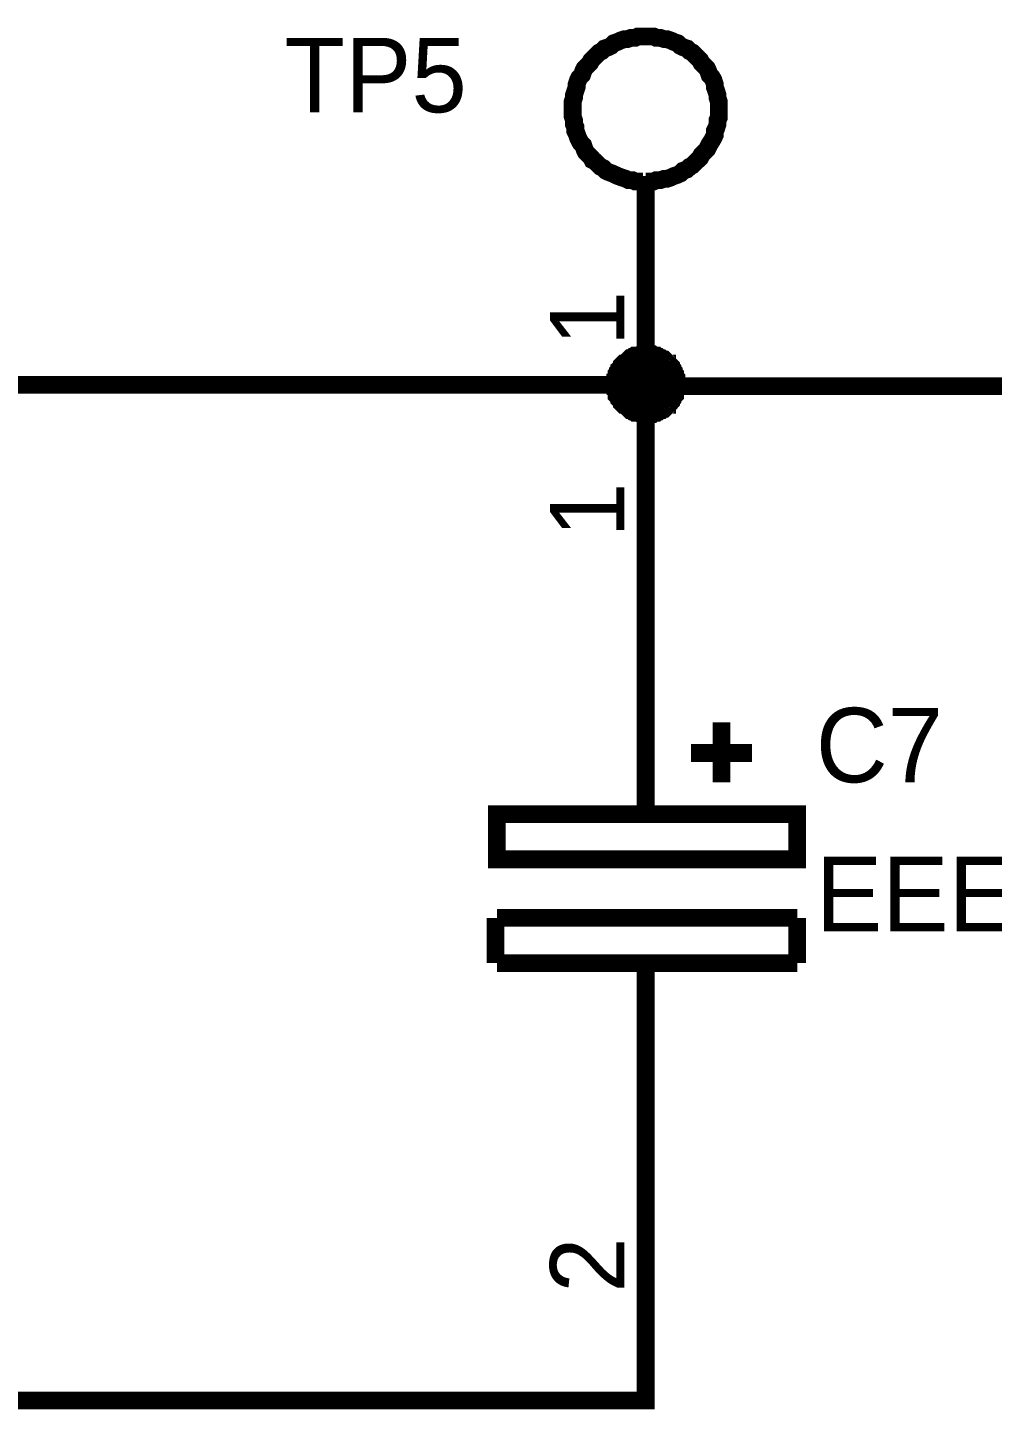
# Model space of a CAD drawing. Header units: millimetres. Extents: x 0 to 800, y 0 to 567.
# Drawn here: x 721.59 to 737.85, y 429.35 to 452.63 of the extents above; entities that cross this region are included whole.
import ezdxf

# ---------------------------------------------------------------- set-up
doc = ezdxf.new("R2010")
doc.units = ezdxf.units.MM
doc.layers.add('Sheet', color=255, linetype='Continuous')

msp = doc.modelspace()

# ---------------------------------------------------------------- linework, layer by layer
at = {"layer": 'Sheet'}
for points, const_width in [([(732.006, 452.477), (731.939, 452.477), (731.872, 452.477), (731.827, 452.455), (731.76, 452.455), (731.693, 452.433), (731.648, 452.433), (731.581, 452.41), (731.536, 452.388), (731.469, 452.365), (731.424, 452.321), (731.379, 452.298), (731.312, 452.276), (731.267, 452.231), (731.222, 452.209), (731.178, 452.164), (731.133, 452.119), (731.088, 452.074), (731.066, 452.03), (731.021, 451.985), (730.976, 451.94), (730.954, 451.895), (730.931, 451.828), (730.886, 451.783), (730.864, 451.738), (730.842, 451.671), (730.842, 451.626), (730.819, 451.559), (730.797, 451.492), (730.797, 451.447), (730.774, 451.38), (730.774, 451.313), (730.774, 451.246)], 0.3), ([(733.238, 451.246), (733.238, 451.313), (733.238, 451.38), (733.216, 451.447), (733.216, 451.492), (733.194, 451.559), (733.171, 451.626), (733.171, 451.671), (733.149, 451.738), (733.126, 451.783), (733.082, 451.828), (733.059, 451.895), (733.037, 451.94), (732.992, 451.985), (732.947, 452.03), (732.925, 452.074), (732.88, 452.119), (732.835, 452.164), (732.79, 452.209), (732.746, 452.231), (732.701, 452.276), (732.634, 452.298), (732.589, 452.321), (732.544, 452.365), (732.477, 452.388), (732.432, 452.41), (732.365, 452.433), (732.32, 452.433), (732.253, 452.455), (732.186, 452.455), (732.141, 452.477), (732.074, 452.477), (732.006, 452.477)], 0.3), ([(730.774, 451.246), (730.774, 451.178), (730.774, 451.134), (730.797, 451.066), (730.797, 450.999), (730.819, 450.954), (730.819, 450.887), (730.842, 450.842), (730.864, 450.775), (730.886, 450.73), (730.909, 450.686), (730.954, 450.641), (730.976, 450.574), (730.998, 450.529), (731.043, 450.484), (731.088, 450.439), (731.11, 450.394), (731.155, 450.372), (731.2, 450.327), (731.245, 450.282), (731.29, 450.26), (731.334, 450.215), (731.379, 450.193), (731.446, 450.17), (731.491, 450.148), (731.536, 450.126), (731.603, 450.103), (731.67, 450.081), (731.715, 450.058), (731.782, 450.058), (731.827, 450.036), (731.894, 450.036), (731.962, 450.036)], 0.3), ([(732.006, 450.036), (732.074, 450.036), (732.141, 450.036), (732.186, 450.058), (732.253, 450.058), (732.32, 450.081), (732.365, 450.081), (732.432, 450.103), (732.477, 450.126), (732.544, 450.148), (732.589, 450.17), (732.634, 450.215), (732.701, 450.238), (732.746, 450.282), (732.79, 450.305), (732.835, 450.35), (732.88, 450.394), (732.925, 450.439), (732.947, 450.484), (732.992, 450.529), (733.037, 450.574), (733.059, 450.618), (733.082, 450.663), (733.126, 450.73), (733.149, 450.775), (733.171, 450.82), (733.171, 450.887), (733.194, 450.932), (733.216, 450.999), (733.216, 451.066), (733.238, 451.111), (733.238, 451.178), (733.238, 451.246)], 0.3), ([(732.006, 450.126), (732.006, 446.609)], 0.3), ([(731.491, 446.609), (731.491, 446.631), (731.491, 446.654), (731.491, 446.699), (731.491, 446.721), (731.514, 446.743), (731.514, 446.766), (731.514, 446.788), (731.536, 446.811), (731.536, 446.833), (731.558, 446.855), (731.558, 446.878), (731.581, 446.9), (731.603, 446.923), (731.603, 446.945), (731.626, 446.967), (731.648, 446.967), (731.67, 446.99), (731.693, 447.012), (731.715, 447.035), (731.715, 447.035), (731.738, 447.057), (731.76, 447.057), (731.782, 447.079), (731.805, 447.079), (731.827, 447.102), (731.85, 447.102), (731.872, 447.102), (731.917, 447.124), (731.939, 447.124), (731.962, 447.124), (731.984, 447.124), (732.006, 447.124)], 0.3), ([(731.491, 446.609), (731.491, 446.631), (731.491, 446.654), (731.491, 446.699), (731.491, 446.721), (731.514, 446.743), (731.514, 446.766), (731.514, 446.788), (731.536, 446.811), (731.536, 446.833), (731.558, 446.855), (731.558, 446.878), (731.581, 446.9), (731.603, 446.923), (731.603, 446.945), (731.626, 446.967), (731.648, 446.967), (731.67, 446.99), (731.693, 447.012), (731.715, 447.035), (731.715, 447.035), (731.738, 447.057), (731.76, 447.057), (731.782, 447.079), (731.805, 447.079), (731.827, 447.102), (731.85, 447.102), (731.872, 447.102), (731.917, 447.124), (731.939, 447.124), (731.962, 447.124), (731.984, 447.124), (732.006, 447.124)], 0.3), ([(731.491, 446.609), (731.491, 446.631), (731.491, 446.654), (731.491, 446.699), (731.491, 446.721), (731.514, 446.743), (731.514, 446.766), (731.514, 446.788), (731.536, 446.811), (731.536, 446.833), (731.558, 446.855), (731.558, 446.878), (731.581, 446.9), (731.603, 446.923), (731.603, 446.945), (731.626, 446.967), (731.648, 446.967), (731.67, 446.99), (731.693, 447.012), (731.715, 447.035), (731.715, 447.035), (731.738, 447.057), (731.76, 447.057), (731.782, 447.079), (731.805, 447.079), (731.827, 447.102), (731.85, 447.102), (731.872, 447.102), (731.917, 447.124), (731.939, 447.124), (731.962, 447.124), (731.984, 447.124), (732.006, 447.124)], 0.3), ([(731.491, 446.609), (731.491, 446.631), (731.491, 446.654), (731.491, 446.699), (731.491, 446.721), (731.514, 446.743), (731.514, 446.766), (731.514, 446.788), (731.536, 446.811), (731.536, 446.833), (731.558, 446.855), (731.558, 446.878), (731.581, 446.9), (731.603, 446.923), (731.603, 446.945), (731.626, 446.967), (731.648, 446.967), (731.67, 446.99), (731.693, 447.012), (731.715, 447.035), (731.715, 447.035), (731.738, 447.057), (731.76, 447.057), (731.782, 447.079), (731.805, 447.079), (731.827, 447.102), (731.85, 447.102), (731.872, 447.102), (731.917, 447.124), (731.939, 447.124), (731.962, 447.124), (731.984, 447.124), (732.006, 447.124)], 0.3), ([(731.491, 446.609), (731.491, 446.631), (731.491, 446.654), (731.491, 446.699), (731.491, 446.721), (731.514, 446.743), (731.514, 446.766), (731.514, 446.788), (731.536, 446.811), (731.536, 446.833), (731.558, 446.855), (731.558, 446.878), (731.581, 446.9), (731.603, 446.923), (731.603, 446.945), (731.626, 446.967), (731.648, 446.967), (731.67, 446.99), (731.693, 447.012), (731.715, 447.035), (731.715, 447.035), (731.738, 447.057), (731.76, 447.057), (731.782, 447.079), (731.805, 447.079), (731.827, 447.102), (731.85, 447.102), (731.872, 447.102), (731.917, 447.124), (731.939, 447.124), (731.962, 447.124), (731.984, 447.124), (732.006, 447.124)], 0.3), ([(731.491, 446.609), (731.491, 446.631), (731.491, 446.654), (731.491, 446.699), (731.491, 446.721), (731.514, 446.743), (731.514, 446.766), (731.514, 446.788), (731.536, 446.811), (731.536, 446.833), (731.558, 446.855), (731.558, 446.878), (731.581, 446.9), (731.603, 446.923), (731.603, 446.945), (731.626, 446.967), (731.648, 446.967), (731.67, 446.99), (731.693, 447.012), (731.715, 447.035), (731.715, 447.035), (731.738, 447.057), (731.76, 447.057), (731.782, 447.079), (731.805, 447.079), (731.827, 447.102), (731.85, 447.102), (731.872, 447.102), (731.917, 447.124), (731.939, 447.124), (731.962, 447.124), (731.984, 447.124), (732.006, 447.124)], 0.3), ([(731.491, 446.609), (731.491, 446.631), (731.491, 446.654), (731.491, 446.699), (731.491, 446.721), (731.514, 446.743), (731.514, 446.766), (731.514, 446.788), (731.536, 446.811), (731.536, 446.833), (731.558, 446.855), (731.558, 446.878), (731.581, 446.9), (731.603, 446.923), (731.603, 446.945), (731.626, 446.967), (731.648, 446.967), (731.67, 446.99), (731.693, 447.012), (731.715, 447.035), (731.715, 447.035), (731.738, 447.057), (731.76, 447.057), (731.782, 447.079), (731.805, 447.079), (731.827, 447.102), (731.85, 447.102), (731.872, 447.102), (731.917, 447.124), (731.939, 447.124), (731.962, 447.124), (731.984, 447.124), (732.006, 447.124)], 0.3), ([(732.006, 447.124), (732.006, 447.124)], 0.3), ([(732.006, 447.124), (732.029, 447.124), (732.051, 447.124), (732.096, 447.124), (732.118, 447.124), (732.141, 447.102), (732.163, 447.102), (732.186, 447.102), (732.208, 447.079), (732.23, 447.079), (732.253, 447.057), (732.275, 447.057), (732.298, 447.035), (732.32, 447.035), (732.342, 447.012), (732.365, 446.99), (732.365, 446.967), (732.387, 446.967), (732.41, 446.945), (732.432, 446.923), (732.432, 446.9), (732.454, 446.878), (732.454, 446.855), (732.477, 446.833), (732.477, 446.811), (732.499, 446.788), (732.499, 446.766), (732.499, 446.743), (732.522, 446.721), (732.522, 446.699), (732.522, 446.654), (732.522, 446.631), (732.522, 446.609)], 0.3), ([(732.006, 447.124), (732.006, 447.124)], 0.3), ([(732.006, 447.124), (732.029, 447.124), (732.051, 447.124), (732.096, 447.124), (732.118, 447.124), (732.141, 447.102), (732.163, 447.102), (732.186, 447.102), (732.208, 447.079), (732.23, 447.079), (732.253, 447.057), (732.275, 447.057), (732.298, 447.035), (732.32, 447.035), (732.342, 447.012), (732.365, 446.99), (732.365, 446.967), (732.387, 446.967), (732.41, 446.945), (732.432, 446.923), (732.432, 446.9), (732.454, 446.878), (732.454, 446.855), (732.477, 446.833), (732.477, 446.811), (732.499, 446.788), (732.499, 446.766), (732.499, 446.743), (732.522, 446.721), (732.522, 446.699), (732.522, 446.654), (732.522, 446.631), (732.522, 446.609)], 0.3), ([(732.006, 447.124), (732.006, 447.124)], 0.3), ([(732.006, 447.124), (732.029, 447.124), (732.051, 447.124), (732.096, 447.124), (732.118, 447.124), (732.141, 447.102), (732.163, 447.102), (732.186, 447.102), (732.208, 447.079), (732.23, 447.079), (732.253, 447.057), (732.275, 447.057), (732.298, 447.035), (732.32, 447.035), (732.342, 447.012), (732.365, 446.99), (732.365, 446.967), (732.387, 446.967), (732.41, 446.945), (732.432, 446.923), (732.432, 446.9), (732.454, 446.878), (732.454, 446.855), (732.477, 446.833), (732.477, 446.811), (732.499, 446.788), (732.499, 446.766), (732.499, 446.743), (732.522, 446.721), (732.522, 446.699), (732.522, 446.654), (732.522, 446.631), (732.522, 446.609)], 0.3), ([(732.006, 447.124), (732.006, 447.124)], 0.3), ([(732.006, 447.124), (732.029, 447.124), (732.051, 447.124), (732.096, 447.124), (732.118, 447.124), (732.141, 447.102), (732.163, 447.102), (732.186, 447.102), (732.208, 447.079), (732.23, 447.079), (732.253, 447.057), (732.275, 447.057), (732.298, 447.035), (732.32, 447.035), (732.342, 447.012), (732.365, 446.99), (732.365, 446.967), (732.387, 446.967), (732.41, 446.945), (732.432, 446.923), (732.432, 446.9), (732.454, 446.878), (732.454, 446.855), (732.477, 446.833), (732.477, 446.811), (732.499, 446.788), (732.499, 446.766), (732.499, 446.743), (732.522, 446.721), (732.522, 446.699), (732.522, 446.654), (732.522, 446.631), (732.522, 446.609)], 0.3), ([(732.006, 447.124), (732.006, 447.124)], 0.3), ([(732.006, 447.124), (732.029, 447.124), (732.051, 447.124), (732.096, 447.124), (732.118, 447.124), (732.141, 447.102), (732.163, 447.102), (732.186, 447.102), (732.208, 447.079), (732.23, 447.079), (732.253, 447.057), (732.275, 447.057), (732.298, 447.035), (732.32, 447.035), (732.342, 447.012), (732.365, 446.99), (732.365, 446.967), (732.387, 446.967), (732.41, 446.945), (732.432, 446.923), (732.432, 446.9), (732.454, 446.878), (732.454, 446.855), (732.477, 446.833), (732.477, 446.811), (732.499, 446.788), (732.499, 446.766), (732.499, 446.743), (732.522, 446.721), (732.522, 446.699), (732.522, 446.654), (732.522, 446.631), (732.522, 446.609)], 0.3), ([(732.006, 447.124), (732.006, 447.124)], 0.3), ([(732.006, 447.124), (732.029, 447.124), (732.051, 447.124), (732.096, 447.124), (732.118, 447.124), (732.141, 447.102), (732.163, 447.102), (732.186, 447.102), (732.208, 447.079), (732.23, 447.079), (732.253, 447.057), (732.275, 447.057), (732.298, 447.035), (732.32, 447.035), (732.342, 447.012), (732.365, 446.99), (732.365, 446.967), (732.387, 446.967), (732.41, 446.945), (732.432, 446.923), (732.432, 446.9), (732.454, 446.878), (732.454, 446.855), (732.477, 446.833), (732.477, 446.811), (732.499, 446.788), (732.499, 446.766), (732.499, 446.743), (732.522, 446.721), (732.522, 446.699), (732.522, 446.654), (732.522, 446.631), (732.522, 446.609)], 0.3), ([(732.006, 447.124), (732.006, 447.124)], 0.3), ([(732.006, 447.124), (732.029, 447.124), (732.051, 447.124), (732.096, 447.124), (732.118, 447.124), (732.141, 447.102), (732.163, 447.102), (732.186, 447.102), (732.208, 447.079), (732.23, 447.079), (732.253, 447.057), (732.275, 447.057), (732.298, 447.035), (732.32, 447.035), (732.342, 447.012), (732.365, 446.99), (732.365, 446.967), (732.387, 446.967), (732.41, 446.945), (732.432, 446.923), (732.432, 446.9), (732.454, 446.878), (732.454, 446.855), (732.477, 446.833), (732.477, 446.811), (732.499, 446.788), (732.499, 446.766), (732.499, 446.743), (732.522, 446.721), (732.522, 446.699), (732.522, 446.654), (732.522, 446.631), (732.522, 446.609)], 0.3), ([(731.491, 446.609), (731.491, 446.631), (731.491, 446.654), (731.491, 446.699), (731.491, 446.721), (731.514, 446.743), (731.514, 446.766), (731.514, 446.788), (731.536, 446.811), (731.536, 446.833), (731.558, 446.855), (731.558, 446.878), (731.581, 446.9), (731.603, 446.923), (731.603, 446.945), (731.626, 446.967), (731.648, 446.967), (731.67, 446.99), (731.693, 447.012), (731.715, 447.035), (731.715, 447.035), (731.738, 447.057), (731.76, 447.057), (731.782, 447.079), (731.805, 447.079), (731.827, 447.102), (731.85, 447.102), (731.872, 447.102), (731.917, 447.124), (731.939, 447.124), (731.962, 447.124), (731.984, 447.124), (732.006, 447.124)], 0.0991), ([(731.491, 446.609), (731.491, 446.631), (731.491, 446.654), (731.491, 446.699), (731.491, 446.721), (731.514, 446.743), (731.514, 446.766), (731.514, 446.788), (731.536, 446.811), (731.536, 446.833), (731.558, 446.855), (731.558, 446.878), (731.581, 446.9), (731.603, 446.923), (731.603, 446.945), (731.626, 446.967), (731.648, 446.967), (731.67, 446.99), (731.693, 447.012), (731.715, 447.035), (731.715, 447.035), (731.738, 447.057), (731.76, 447.057), (731.782, 447.079), (731.805, 447.079), (731.827, 447.102), (731.85, 447.102), (731.872, 447.102), (731.917, 447.124), (731.939, 447.124), (731.962, 447.124), (731.984, 447.124), (732.006, 447.124)], 0.0991), ([(731.491, 446.609), (731.491, 446.631), (731.491, 446.654), (731.491, 446.699), (731.491, 446.721), (731.514, 446.743), (731.514, 446.766), (731.514, 446.788), (731.536, 446.811), (731.536, 446.833), (731.558, 446.855), (731.558, 446.878), (731.581, 446.9), (731.603, 446.923), (731.603, 446.945), (731.626, 446.967), (731.648, 446.967), (731.67, 446.99), (731.693, 447.012), (731.715, 447.035), (731.715, 447.035), (731.738, 447.057), (731.76, 447.057), (731.782, 447.079), (731.805, 447.079), (731.827, 447.102), (731.85, 447.102), (731.872, 447.102), (731.917, 447.124), (731.939, 447.124), (731.962, 447.124), (731.984, 447.124), (732.006, 447.124)], 0.0991), ([(731.491, 446.609), (731.491, 446.631), (731.491, 446.654), (731.491, 446.699), (731.491, 446.721), (731.514, 446.743), (731.514, 446.766), (731.514, 446.788), (731.536, 446.811), (731.536, 446.833), (731.558, 446.855), (731.558, 446.878), (731.581, 446.9), (731.603, 446.923), (731.603, 446.945), (731.626, 446.967), (731.648, 446.967), (731.67, 446.99), (731.693, 447.012), (731.715, 447.035), (731.715, 447.035), (731.738, 447.057), (731.76, 447.057), (731.782, 447.079), (731.805, 447.079), (731.827, 447.102), (731.85, 447.102), (731.872, 447.102), (731.917, 447.124), (731.939, 447.124), (731.962, 447.124), (731.984, 447.124), (732.006, 447.124)], 0.0991), ([(731.491, 446.609), (731.491, 446.631), (731.491, 446.654), (731.491, 446.699), (731.491, 446.721), (731.514, 446.743), (731.514, 446.766), (731.514, 446.788), (731.536, 446.811), (731.536, 446.833), (731.558, 446.855), (731.558, 446.878), (731.581, 446.9), (731.603, 446.923), (731.603, 446.945), (731.626, 446.967), (731.648, 446.967), (731.67, 446.99), (731.693, 447.012), (731.715, 447.035), (731.715, 447.035), (731.738, 447.057), (731.76, 447.057), (731.782, 447.079), (731.805, 447.079), (731.827, 447.102), (731.85, 447.102), (731.872, 447.102), (731.917, 447.124), (731.939, 447.124), (731.962, 447.124), (731.984, 447.124), (732.006, 447.124)], 0.0991), ([(731.491, 446.609), (731.491, 446.631), (731.491, 446.654), (731.491, 446.699), (731.491, 446.721), (731.514, 446.743), (731.514, 446.766), (731.514, 446.788), (731.536, 446.811), (731.536, 446.833), (731.558, 446.855), (731.558, 446.878), (731.581, 446.9), (731.603, 446.923), (731.603, 446.945), (731.626, 446.967), (731.648, 446.967), (731.67, 446.99), (731.693, 447.012), (731.715, 447.035), (731.715, 447.035), (731.738, 447.057), (731.76, 447.057), (731.782, 447.079), (731.805, 447.079), (731.827, 447.102), (731.85, 447.102), (731.872, 447.102), (731.917, 447.124), (731.939, 447.124), (731.962, 447.124), (731.984, 447.124), (732.006, 447.124)], 0.0991), ([(731.491, 446.609), (731.491, 446.631), (731.491, 446.654), (731.491, 446.699), (731.491, 446.721), (731.514, 446.743), (731.514, 446.766), (731.514, 446.788), (731.536, 446.811), (731.536, 446.833), (731.558, 446.855), (731.558, 446.878), (731.581, 446.9), (731.603, 446.923), (731.603, 446.945), (731.626, 446.967), (731.648, 446.967), (731.67, 446.99), (731.693, 447.012), (731.715, 447.035), (731.715, 447.035), (731.738, 447.057), (731.76, 447.057), (731.782, 447.079), (731.805, 447.079), (731.827, 447.102), (731.85, 447.102), (731.872, 447.102), (731.917, 447.124), (731.939, 447.124), (731.962, 447.124), (731.984, 447.124), (732.006, 447.124)], 0.0991), ([(732.006, 447.124), (732.006, 447.124)], 0.0991), ([(732.006, 447.124), (732.029, 447.124), (732.051, 447.124), (732.096, 447.124), (732.118, 447.124), (732.141, 447.102), (732.163, 447.102), (732.186, 447.102), (732.208, 447.079), (732.23, 447.079), (732.253, 447.057), (732.275, 447.057), (732.298, 447.035), (732.32, 447.035), (732.342, 447.012), (732.365, 446.99), (732.365, 446.967), (732.387, 446.967), (732.41, 446.945), (732.432, 446.923), (732.432, 446.9), (732.454, 446.878), (732.454, 446.855), (732.477, 446.833), (732.477, 446.811), (732.499, 446.788), (732.499, 446.766), (732.499, 446.743), (732.522, 446.721), (732.522, 446.699), (732.522, 446.654), (732.522, 446.631), (732.522, 446.609)], 0.0991), ([(732.006, 447.124), (732.006, 447.124)], 0.0991), ([(732.006, 447.124), (732.029, 447.124), (732.051, 447.124), (732.096, 447.124), (732.118, 447.124), (732.141, 447.102), (732.163, 447.102), (732.186, 447.102), (732.208, 447.079), (732.23, 447.079), (732.253, 447.057), (732.275, 447.057), (732.298, 447.035), (732.32, 447.035), (732.342, 447.012), (732.365, 446.99), (732.365, 446.967), (732.387, 446.967), (732.41, 446.945), (732.432, 446.923), (732.432, 446.9), (732.454, 446.878), (732.454, 446.855), (732.477, 446.833), (732.477, 446.811), (732.499, 446.788), (732.499, 446.766), (732.499, 446.743), (732.522, 446.721), (732.522, 446.699), (732.522, 446.654), (732.522, 446.631), (732.522, 446.609)], 0.0991), ([(732.006, 447.124), (732.006, 447.124)], 0.0991), ([(732.006, 447.124), (732.029, 447.124), (732.051, 447.124), (732.096, 447.124), (732.118, 447.124), (732.141, 447.102), (732.163, 447.102), (732.186, 447.102), (732.208, 447.079), (732.23, 447.079), (732.253, 447.057), (732.275, 447.057), (732.298, 447.035), (732.32, 447.035), (732.342, 447.012), (732.365, 446.99), (732.365, 446.967), (732.387, 446.967), (732.41, 446.945), (732.432, 446.923), (732.432, 446.9), (732.454, 446.878), (732.454, 446.855), (732.477, 446.833), (732.477, 446.811), (732.499, 446.788), (732.499, 446.766), (732.499, 446.743), (732.522, 446.721), (732.522, 446.699), (732.522, 446.654), (732.522, 446.631), (732.522, 446.609)], 0.0991), ([(732.006, 447.124), (732.006, 447.124)], 0.0991), ([(732.006, 447.124), (732.029, 447.124), (732.051, 447.124), (732.096, 447.124), (732.118, 447.124), (732.141, 447.102), (732.163, 447.102), (732.186, 447.102), (732.208, 447.079), (732.23, 447.079), (732.253, 447.057), (732.275, 447.057), (732.298, 447.035), (732.32, 447.035), (732.342, 447.012), (732.365, 446.99), (732.365, 446.967), (732.387, 446.967), (732.41, 446.945), (732.432, 446.923), (732.432, 446.9), (732.454, 446.878), (732.454, 446.855), (732.477, 446.833), (732.477, 446.811), (732.499, 446.788), (732.499, 446.766), (732.499, 446.743), (732.522, 446.721), (732.522, 446.699), (732.522, 446.654), (732.522, 446.631), (732.522, 446.609)], 0.0991), ([(732.006, 447.124), (732.006, 447.124)], 0.0991), ([(732.006, 447.124), (732.029, 447.124), (732.051, 447.124), (732.096, 447.124), (732.118, 447.124), (732.141, 447.102), (732.163, 447.102), (732.186, 447.102), (732.208, 447.079), (732.23, 447.079), (732.253, 447.057), (732.275, 447.057), (732.298, 447.035), (732.32, 447.035), (732.342, 447.012), (732.365, 446.99), (732.365, 446.967), (732.387, 446.967), (732.41, 446.945), (732.432, 446.923), (732.432, 446.9), (732.454, 446.878), (732.454, 446.855), (732.477, 446.833), (732.477, 446.811), (732.499, 446.788), (732.499, 446.766), (732.499, 446.743), (732.522, 446.721), (732.522, 446.699), (732.522, 446.654), (732.522, 446.631), (732.522, 446.609)], 0.0991), ([(732.006, 447.124), (732.006, 447.124)], 0.0991), ([(732.006, 447.124), (732.029, 447.124), (732.051, 447.124), (732.096, 447.124), (732.118, 447.124), (732.141, 447.102), (732.163, 447.102), (732.186, 447.102), (732.208, 447.079), (732.23, 447.079), (732.253, 447.057), (732.275, 447.057), (732.298, 447.035), (732.32, 447.035), (732.342, 447.012), (732.365, 446.99), (732.365, 446.967), (732.387, 446.967), (732.41, 446.945), (732.432, 446.923), (732.432, 446.9), (732.454, 446.878), (732.454, 446.855), (732.477, 446.833), (732.477, 446.811), (732.499, 446.788), (732.499, 446.766), (732.499, 446.743), (732.522, 446.721), (732.522, 446.699), (732.522, 446.654), (732.522, 446.631), (732.522, 446.609)], 0.0991), ([(732.006, 447.124), (732.006, 447.124)], 0.0991), ([(732.006, 447.124), (732.029, 447.124), (732.051, 447.124), (732.096, 447.124), (732.118, 447.124), (732.141, 447.102), (732.163, 447.102), (732.186, 447.102), (732.208, 447.079), (732.23, 447.079), (732.253, 447.057), (732.275, 447.057), (732.298, 447.035), (732.32, 447.035), (732.342, 447.012), (732.365, 446.99), (732.365, 446.967), (732.387, 446.967), (732.41, 446.945), (732.432, 446.923), (732.432, 446.9), (732.454, 446.878), (732.454, 446.855), (732.477, 446.833), (732.477, 446.811), (732.499, 446.788), (732.499, 446.766), (732.499, 446.743), (732.522, 446.721), (732.522, 446.699), (732.522, 446.654), (732.522, 446.631), (732.522, 446.609)], 0.0991), ([(716.708, 446.609), (732.006, 446.609), (732.006, 444.481)], 0.3), ([(732.006, 446.116), (731.984, 446.116), (731.962, 446.116), (731.939, 446.116), (731.917, 446.116), (731.872, 446.139), (731.85, 446.139), (731.827, 446.139), (731.805, 446.161), (731.782, 446.161), (731.76, 446.183), (731.738, 446.183), (731.715, 446.206), (731.715, 446.206), (731.693, 446.228), (731.67, 446.251), (731.648, 446.273), (731.626, 446.273), (731.603, 446.295), (731.603, 446.318), (731.581, 446.34), (731.558, 446.363), (731.558, 446.385), (731.536, 446.407), (731.536, 446.407), (731.514, 446.43), (731.514, 446.475), (731.514, 446.497), (731.491, 446.519), (731.491, 446.542), (731.491, 446.564), (731.491, 446.587), (731.491, 446.609)], 0.3), ([(731.491, 446.609), (731.491, 446.609)], 0.3), ([(732.006, 446.116), (731.984, 446.116), (731.962, 446.116), (731.939, 446.116), (731.917, 446.116), (731.872, 446.139), (731.85, 446.139), (731.827, 446.139), (731.805, 446.161), (731.782, 446.161), (731.76, 446.183), (731.738, 446.183), (731.715, 446.206), (731.715, 446.206), (731.693, 446.228), (731.67, 446.251), (731.648, 446.273), (731.626, 446.273), (731.603, 446.295), (731.603, 446.318), (731.581, 446.34), (731.558, 446.363), (731.558, 446.385), (731.536, 446.407), (731.536, 446.407), (731.514, 446.43), (731.514, 446.475), (731.514, 446.497), (731.491, 446.519), (731.491, 446.542), (731.491, 446.564), (731.491, 446.587), (731.491, 446.609)], 0.3), ([(731.491, 446.609), (731.491, 446.609)], 0.3), ([(732.006, 446.116), (731.984, 446.116), (731.962, 446.116), (731.939, 446.116), (731.917, 446.116), (731.872, 446.139), (731.85, 446.139), (731.827, 446.139), (731.805, 446.161), (731.782, 446.161), (731.76, 446.183), (731.738, 446.183), (731.715, 446.206), (731.715, 446.206), (731.693, 446.228), (731.67, 446.251), (731.648, 446.273), (731.626, 446.273), (731.603, 446.295), (731.603, 446.318), (731.581, 446.34), (731.558, 446.363), (731.558, 446.385), (731.536, 446.407), (731.536, 446.407), (731.514, 446.43), (731.514, 446.475), (731.514, 446.497), (731.491, 446.519), (731.491, 446.542), (731.491, 446.564), (731.491, 446.587), (731.491, 446.609)], 0.3), ([(731.491, 446.609), (731.491, 446.609)], 0.3), ([(732.006, 446.116), (731.984, 446.116), (731.962, 446.116), (731.939, 446.116), (731.917, 446.116), (731.872, 446.139), (731.85, 446.139), (731.827, 446.139), (731.805, 446.161), (731.782, 446.161), (731.76, 446.183), (731.738, 446.183), (731.715, 446.206), (731.715, 446.206), (731.693, 446.228), (731.67, 446.251), (731.648, 446.273), (731.626, 446.273), (731.603, 446.295), (731.603, 446.318), (731.581, 446.34), (731.558, 446.363), (731.558, 446.385), (731.536, 446.407), (731.536, 446.407), (731.514, 446.43), (731.514, 446.475), (731.514, 446.497), (731.491, 446.519), (731.491, 446.542), (731.491, 446.564), (731.491, 446.587), (731.491, 446.609)], 0.3), ([(731.491, 446.609), (731.491, 446.609)], 0.3), ([(732.006, 446.116), (731.984, 446.116), (731.962, 446.116), (731.939, 446.116), (731.917, 446.116), (731.872, 446.139), (731.85, 446.139), (731.827, 446.139), (731.805, 446.161), (731.782, 446.161), (731.76, 446.183), (731.738, 446.183), (731.715, 446.206), (731.715, 446.206), (731.693, 446.228), (731.67, 446.251), (731.648, 446.273), (731.626, 446.273), (731.603, 446.295), (731.603, 446.318), (731.581, 446.34), (731.558, 446.363), (731.558, 446.385), (731.536, 446.407), (731.536, 446.407), (731.514, 446.43), (731.514, 446.475), (731.514, 446.497), (731.491, 446.519), (731.491, 446.542), (731.491, 446.564), (731.491, 446.587), (731.491, 446.609)], 0.3), ([(731.491, 446.609), (731.491, 446.609)], 0.3), ([(732.006, 446.116), (731.984, 446.116), (731.962, 446.116), (731.939, 446.116), (731.917, 446.116), (731.872, 446.139), (731.85, 446.139), (731.827, 446.139), (731.805, 446.161), (731.782, 446.161), (731.76, 446.183), (731.738, 446.183), (731.715, 446.206), (731.715, 446.206), (731.693, 446.228), (731.67, 446.251), (731.648, 446.273), (731.626, 446.273), (731.603, 446.295), (731.603, 446.318), (731.581, 446.34), (731.558, 446.363), (731.558, 446.385), (731.536, 446.407), (731.536, 446.407), (731.514, 446.43), (731.514, 446.475), (731.514, 446.497), (731.491, 446.519), (731.491, 446.542), (731.491, 446.564), (731.491, 446.587), (731.491, 446.609)], 0.3), ([(731.491, 446.609), (731.491, 446.609)], 0.3), ([(732.006, 446.116), (731.984, 446.116), (731.962, 446.116), (731.939, 446.116), (731.917, 446.116), (731.872, 446.139), (731.85, 446.139), (731.827, 446.139), (731.805, 446.161), (731.782, 446.161), (731.76, 446.183), (731.738, 446.183), (731.715, 446.206), (731.715, 446.206), (731.693, 446.228), (731.67, 446.251), (731.648, 446.273), (731.626, 446.273), (731.603, 446.295), (731.603, 446.318), (731.581, 446.34), (731.558, 446.363), (731.558, 446.385), (731.536, 446.407), (731.536, 446.407), (731.514, 446.43), (731.514, 446.475), (731.514, 446.497), (731.491, 446.519), (731.491, 446.542), (731.491, 446.564), (731.491, 446.587), (731.491, 446.609)], 0.3), ([(731.491, 446.609), (731.491, 446.609)], 0.3), ([(732.006, 446.116), (731.984, 446.116), (731.962, 446.116), (731.939, 446.116), (731.917, 446.116), (731.872, 446.139), (731.85, 446.139), (731.827, 446.139), (731.805, 446.161), (731.782, 446.161), (731.76, 446.183), (731.738, 446.183), (731.715, 446.206), (731.715, 446.206), (731.693, 446.228), (731.67, 446.251), (731.648, 446.273), (731.626, 446.273), (731.603, 446.295), (731.603, 446.318), (731.581, 446.34), (731.558, 446.363), (731.558, 446.385), (731.536, 446.407), (731.536, 446.407), (731.514, 446.43), (731.514, 446.475), (731.514, 446.497), (731.491, 446.519), (731.491, 446.542), (731.491, 446.564), (731.491, 446.587), (731.491, 446.609)], 0.0991), ([(731.491, 446.609), (731.491, 446.609)], 0.0991), ([(732.006, 446.116), (731.984, 446.116), (731.962, 446.116), (731.939, 446.116), (731.917, 446.116), (731.872, 446.139), (731.85, 446.139), (731.827, 446.139), (731.805, 446.161), (731.782, 446.161), (731.76, 446.183), (731.738, 446.183), (731.715, 446.206), (731.715, 446.206), (731.693, 446.228), (731.67, 446.251), (731.648, 446.273), (731.626, 446.273), (731.603, 446.295), (731.603, 446.318), (731.581, 446.34), (731.558, 446.363), (731.558, 446.385), (731.536, 446.407), (731.536, 446.407), (731.514, 446.43), (731.514, 446.475), (731.514, 446.497), (731.491, 446.519), (731.491, 446.542), (731.491, 446.564), (731.491, 446.587), (731.491, 446.609)], 0.0991), ([(731.491, 446.609), (731.491, 446.609)], 0.0991), ([(732.006, 446.116), (731.984, 446.116), (731.962, 446.116), (731.939, 446.116), (731.917, 446.116), (731.872, 446.139), (731.85, 446.139), (731.827, 446.139), (731.805, 446.161), (731.782, 446.161), (731.76, 446.183), (731.738, 446.183), (731.715, 446.206), (731.715, 446.206), (731.693, 446.228), (731.67, 446.251), (731.648, 446.273), (731.626, 446.273), (731.603, 446.295), (731.603, 446.318), (731.581, 446.34), (731.558, 446.363), (731.558, 446.385), (731.536, 446.407), (731.536, 446.407), (731.514, 446.43), (731.514, 446.475), (731.514, 446.497), (731.491, 446.519), (731.491, 446.542), (731.491, 446.564), (731.491, 446.587), (731.491, 446.609)], 0.0991), ([(731.491, 446.609), (731.491, 446.609)], 0.0991), ([(732.006, 446.116), (731.984, 446.116), (731.962, 446.116), (731.939, 446.116), (731.917, 446.116), (731.872, 446.139), (731.85, 446.139), (731.827, 446.139), (731.805, 446.161), (731.782, 446.161), (731.76, 446.183), (731.738, 446.183), (731.715, 446.206), (731.715, 446.206), (731.693, 446.228), (731.67, 446.251), (731.648, 446.273), (731.626, 446.273), (731.603, 446.295), (731.603, 446.318), (731.581, 446.34), (731.558, 446.363), (731.558, 446.385), (731.536, 446.407), (731.536, 446.407), (731.514, 446.43), (731.514, 446.475), (731.514, 446.497), (731.491, 446.519), (731.491, 446.542), (731.491, 446.564), (731.491, 446.587), (731.491, 446.609)], 0.0991), ([(731.491, 446.609), (731.491, 446.609)], 0.0991), ([(732.006, 446.116), (731.984, 446.116), (731.962, 446.116), (731.939, 446.116), (731.917, 446.116), (731.872, 446.139), (731.85, 446.139), (731.827, 446.139), (731.805, 446.161), (731.782, 446.161), (731.76, 446.183), (731.738, 446.183), (731.715, 446.206), (731.715, 446.206), (731.693, 446.228), (731.67, 446.251), (731.648, 446.273), (731.626, 446.273), (731.603, 446.295), (731.603, 446.318), (731.581, 446.34), (731.558, 446.363), (731.558, 446.385), (731.536, 446.407), (731.536, 446.407), (731.514, 446.43), (731.514, 446.475), (731.514, 446.497), (731.491, 446.519), (731.491, 446.542), (731.491, 446.564), (731.491, 446.587), (731.491, 446.609)], 0.0991), ([(731.491, 446.609), (731.491, 446.609)], 0.0991), ([(732.006, 446.116), (731.984, 446.116), (731.962, 446.116), (731.939, 446.116), (731.917, 446.116), (731.872, 446.139), (731.85, 446.139), (731.827, 446.139), (731.805, 446.161), (731.782, 446.161), (731.76, 446.183), (731.738, 446.183), (731.715, 446.206), (731.715, 446.206), (731.693, 446.228), (731.67, 446.251), (731.648, 446.273), (731.626, 446.273), (731.603, 446.295), (731.603, 446.318), (731.581, 446.34), (731.558, 446.363), (731.558, 446.385), (731.536, 446.407), (731.536, 446.407), (731.514, 446.43), (731.514, 446.475), (731.514, 446.497), (731.491, 446.519), (731.491, 446.542), (731.491, 446.564), (731.491, 446.587), (731.491, 446.609)], 0.0991), ([(731.491, 446.609), (731.491, 446.609)], 0.0991), ([(732.006, 446.116), (731.984, 446.116), (731.962, 446.116), (731.939, 446.116), (731.917, 446.116), (731.872, 446.139), (731.85, 446.139), (731.827, 446.139), (731.805, 446.161), (731.782, 446.161), (731.76, 446.183), (731.738, 446.183), (731.715, 446.206), (731.715, 446.206), (731.693, 446.228), (731.67, 446.251), (731.648, 446.273), (731.626, 446.273), (731.603, 446.295), (731.603, 446.318), (731.581, 446.34), (731.558, 446.363), (731.558, 446.385), (731.536, 446.407), (731.536, 446.407), (731.514, 446.43), (731.514, 446.475), (731.514, 446.497), (731.491, 446.519), (731.491, 446.542), (731.491, 446.564), (731.491, 446.587), (731.491, 446.609)], 0.0991), ([(731.491, 446.609), (731.491, 446.609)], 0.0991), ([(732.522, 446.609), (732.522, 446.587), (732.522, 446.564), (732.522, 446.542), (732.522, 446.519), (732.499, 446.497), (732.499, 446.475), (732.499, 446.43), (732.477, 446.407), (732.477, 446.407), (732.454, 446.385), (732.454, 446.363), (732.432, 446.34), (732.432, 446.318), (732.41, 446.295), (732.387, 446.273), (732.365, 446.273), (732.365, 446.251), (732.342, 446.228), (732.32, 446.206), (732.298, 446.206), (732.275, 446.183), (732.253, 446.183), (732.23, 446.161), (732.208, 446.161), (732.186, 446.139), (732.163, 446.139), (732.141, 446.139), (732.118, 446.116), (732.096, 446.116), (732.051, 446.116), (732.029, 446.116), (732.006, 446.116)], 0.3), ([(732.522, 446.609), (732.522, 446.587), (732.522, 446.564), (732.522, 446.542), (732.522, 446.519), (732.499, 446.497), (732.499, 446.475), (732.499, 446.43), (732.477, 446.407), (732.477, 446.407), (732.454, 446.385), (732.454, 446.363), (732.432, 446.34), (732.432, 446.318), (732.41, 446.295), (732.387, 446.273), (732.365, 446.273), (732.365, 446.251), (732.342, 446.228), (732.32, 446.206), (732.298, 446.206), (732.275, 446.183), (732.253, 446.183), (732.23, 446.161), (732.208, 446.161), (732.186, 446.139), (732.163, 446.139), (732.141, 446.139), (732.118, 446.116), (732.096, 446.116), (732.051, 446.116), (732.029, 446.116), (732.006, 446.116)], 0.3), ([(732.522, 446.609), (732.522, 446.587), (732.522, 446.564), (732.522, 446.542), (732.522, 446.519), (732.499, 446.497), (732.499, 446.475), (732.499, 446.43), (732.477, 446.407), (732.477, 446.407), (732.454, 446.385), (732.454, 446.363), (732.432, 446.34), (732.432, 446.318), (732.41, 446.295), (732.387, 446.273), (732.365, 446.273), (732.365, 446.251), (732.342, 446.228), (732.32, 446.206), (732.298, 446.206), (732.275, 446.183), (732.253, 446.183), (732.23, 446.161), (732.208, 446.161), (732.186, 446.139), (732.163, 446.139), (732.141, 446.139), (732.118, 446.116), (732.096, 446.116), (732.051, 446.116), (732.029, 446.116), (732.006, 446.116)], 0.3), ([(732.522, 446.609), (732.522, 446.587), (732.522, 446.564), (732.522, 446.542), (732.522, 446.519), (732.499, 446.497), (732.499, 446.475), (732.499, 446.43), (732.477, 446.407), (732.477, 446.407), (732.454, 446.385), (732.454, 446.363), (732.432, 446.34), (732.432, 446.318), (732.41, 446.295), (732.387, 446.273), (732.365, 446.273), (732.365, 446.251), (732.342, 446.228), (732.32, 446.206), (732.298, 446.206), (732.275, 446.183), (732.253, 446.183), (732.23, 446.161), (732.208, 446.161), (732.186, 446.139), (732.163, 446.139), (732.141, 446.139), (732.118, 446.116), (732.096, 446.116), (732.051, 446.116), (732.029, 446.116), (732.006, 446.116)], 0.3), ([(732.522, 446.609), (732.522, 446.587), (732.522, 446.564), (732.522, 446.542), (732.522, 446.519), (732.499, 446.497), (732.499, 446.475), (732.499, 446.43), (732.477, 446.407), (732.477, 446.407), (732.454, 446.385), (732.454, 446.363), (732.432, 446.34), (732.432, 446.318), (732.41, 446.295), (732.387, 446.273), (732.365, 446.273), (732.365, 446.251), (732.342, 446.228), (732.32, 446.206), (732.298, 446.206), (732.275, 446.183), (732.253, 446.183), (732.23, 446.161), (732.208, 446.161), (732.186, 446.139), (732.163, 446.139), (732.141, 446.139), (732.118, 446.116), (732.096, 446.116), (732.051, 446.116), (732.029, 446.116), (732.006, 446.116)], 0.3), ([(732.522, 446.609), (732.522, 446.587), (732.522, 446.564), (732.522, 446.542), (732.522, 446.519), (732.499, 446.497), (732.499, 446.475), (732.499, 446.43), (732.477, 446.407), (732.477, 446.407), (732.454, 446.385), (732.454, 446.363), (732.432, 446.34), (732.432, 446.318), (732.41, 446.295), (732.387, 446.273), (732.365, 446.273), (732.365, 446.251), (732.342, 446.228), (732.32, 446.206), (732.298, 446.206), (732.275, 446.183), (732.253, 446.183), (732.23, 446.161), (732.208, 446.161), (732.186, 446.139), (732.163, 446.139), (732.141, 446.139), (732.118, 446.116), (732.096, 446.116), (732.051, 446.116), (732.029, 446.116), (732.006, 446.116)], 0.3), ([(732.522, 446.609), (732.522, 446.587), (732.522, 446.564), (732.522, 446.542), (732.522, 446.519), (732.499, 446.497), (732.499, 446.475), (732.499, 446.43), (732.477, 446.407), (732.477, 446.407), (732.454, 446.385), (732.454, 446.363), (732.432, 446.34), (732.432, 446.318), (732.41, 446.295), (732.387, 446.273), (732.365, 446.273), (732.365, 446.251), (732.342, 446.228), (732.32, 446.206), (732.298, 446.206), (732.275, 446.183), (732.253, 446.183), (732.23, 446.161), (732.208, 446.161), (732.186, 446.139), (732.163, 446.139), (732.141, 446.139), (732.118, 446.116), (732.096, 446.116), (732.051, 446.116), (732.029, 446.116), (732.006, 446.116)], 0.3), ([(740.608, 446.587), (732.006, 446.587)], 0.3), ([(732.522, 446.609), (732.522, 446.587), (732.522, 446.564), (732.522, 446.542), (732.522, 446.519), (732.499, 446.497), (732.499, 446.475), (732.499, 446.43), (732.477, 446.407), (732.477, 446.407), (732.454, 446.385), (732.454, 446.363), (732.432, 446.34), (732.432, 446.318), (732.41, 446.295), (732.387, 446.273), (732.365, 446.273), (732.365, 446.251), (732.342, 446.228), (732.32, 446.206), (732.298, 446.206), (732.275, 446.183), (732.253, 446.183), (732.23, 446.161), (732.208, 446.161), (732.186, 446.139), (732.163, 446.139), (732.141, 446.139), (732.118, 446.116), (732.096, 446.116), (732.051, 446.116), (732.029, 446.116), (732.006, 446.116)], 0.0991), ([(732.522, 446.609), (732.522, 446.587), (732.522, 446.564), (732.522, 446.542), (732.522, 446.519), (732.499, 446.497), (732.499, 446.475), (732.499, 446.43), (732.477, 446.407), (732.477, 446.407), (732.454, 446.385), (732.454, 446.363), (732.432, 446.34), (732.432, 446.318), (732.41, 446.295), (732.387, 446.273), (732.365, 446.273), (732.365, 446.251), (732.342, 446.228), (732.32, 446.206), (732.298, 446.206), (732.275, 446.183), (732.253, 446.183), (732.23, 446.161), (732.208, 446.161), (732.186, 446.139), (732.163, 446.139), (732.141, 446.139), (732.118, 446.116), (732.096, 446.116), (732.051, 446.116), (732.029, 446.116), (732.006, 446.116)], 0.0991), ([(732.522, 446.609), (732.522, 446.587), (732.522, 446.564), (732.522, 446.542), (732.522, 446.519), (732.499, 446.497), (732.499, 446.475), (732.499, 446.43), (732.477, 446.407), (732.477, 446.407), (732.454, 446.385), (732.454, 446.363), (732.432, 446.34), (732.432, 446.318), (732.41, 446.295), (732.387, 446.273), (732.365, 446.273), (732.365, 446.251), (732.342, 446.228), (732.32, 446.206), (732.298, 446.206), (732.275, 446.183), (732.253, 446.183), (732.23, 446.161), (732.208, 446.161), (732.186, 446.139), (732.163, 446.139), (732.141, 446.139), (732.118, 446.116), (732.096, 446.116), (732.051, 446.116), (732.029, 446.116), (732.006, 446.116)], 0.0991), ([(732.522, 446.609), (732.522, 446.587), (732.522, 446.564), (732.522, 446.542), (732.522, 446.519), (732.499, 446.497), (732.499, 446.475), (732.499, 446.43), (732.477, 446.407), (732.477, 446.407), (732.454, 446.385), (732.454, 446.363), (732.432, 446.34), (732.432, 446.318), (732.41, 446.295), (732.387, 446.273), (732.365, 446.273), (732.365, 446.251), (732.342, 446.228), (732.32, 446.206), (732.298, 446.206), (732.275, 446.183), (732.253, 446.183), (732.23, 446.161), (732.208, 446.161), (732.186, 446.139), (732.163, 446.139), (732.141, 446.139), (732.118, 446.116), (732.096, 446.116), (732.051, 446.116), (732.029, 446.116), (732.006, 446.116)], 0.0991), ([(732.522, 446.609), (732.522, 446.587), (732.522, 446.564), (732.522, 446.542), (732.522, 446.519), (732.499, 446.497), (732.499, 446.475), (732.499, 446.43), (732.477, 446.407), (732.477, 446.407), (732.454, 446.385), (732.454, 446.363), (732.432, 446.34), (732.432, 446.318), (732.41, 446.295), (732.387, 446.273), (732.365, 446.273), (732.365, 446.251), (732.342, 446.228), (732.32, 446.206), (732.298, 446.206), (732.275, 446.183), (732.253, 446.183), (732.23, 446.161), (732.208, 446.161), (732.186, 446.139), (732.163, 446.139), (732.141, 446.139), (732.118, 446.116), (732.096, 446.116), (732.051, 446.116), (732.029, 446.116), (732.006, 446.116)], 0.0991), ([(732.522, 446.609), (732.522, 446.587), (732.522, 446.564), (732.522, 446.542), (732.522, 446.519), (732.499, 446.497), (732.499, 446.475), (732.499, 446.43), (732.477, 446.407), (732.477, 446.407), (732.454, 446.385), (732.454, 446.363), (732.432, 446.34), (732.432, 446.318), (732.41, 446.295), (732.387, 446.273), (732.365, 446.273), (732.365, 446.251), (732.342, 446.228), (732.32, 446.206), (732.298, 446.206), (732.275, 446.183), (732.253, 446.183), (732.23, 446.161), (732.208, 446.161), (732.186, 446.139), (732.163, 446.139), (732.141, 446.139), (732.118, 446.116), (732.096, 446.116), (732.051, 446.116), (732.029, 446.116), (732.006, 446.116)], 0.0991), ([(732.522, 446.609), (732.522, 446.587), (732.522, 446.564), (732.522, 446.542), (732.522, 446.519), (732.499, 446.497), (732.499, 446.475), (732.499, 446.43), (732.477, 446.407), (732.477, 446.407), (732.454, 446.385), (732.454, 446.363), (732.432, 446.34), (732.432, 446.318), (732.41, 446.295), (732.387, 446.273), (732.365, 446.273), (732.365, 446.251), (732.342, 446.228), (732.32, 446.206), (732.298, 446.206), (732.275, 446.183), (732.253, 446.183), (732.23, 446.161), (732.208, 446.161), (732.186, 446.139), (732.163, 446.139), (732.141, 446.139), (732.118, 446.116), (732.096, 446.116), (732.051, 446.116), (732.029, 446.116), (732.006, 446.116)], 0.0991), ([(732.522, 446.609), (732.522, 446.609), (732.522, 446.609), (732.522, 446.609), (732.522, 446.609), (732.522, 446.609), (732.522, 446.609), (732.522, 446.609), (732.522, 446.609), (732.522, 446.609), (732.522, 446.609), (732.522, 446.609), (732.522, 446.609), (732.522, 446.609), (732.522, 446.609), (732.522, 446.609), (732.522, 446.609), (732.522, 446.609), (732.522, 446.609), (732.522, 446.609), (732.522, 446.609), (732.522, 446.609), (732.522, 446.609), (732.522, 446.609), (732.522, 446.609), (732.522, 446.609), (732.522, 446.609), (732.522, 446.609), (732.522, 446.609), (732.522, 446.609), (732.522, 446.609), (732.522, 446.609), (732.522, 446.609)], 0.3), ([(732.522, 446.609), (732.522, 446.609)], 0.3), ([(732.522, 446.609), (732.522, 446.609), (732.522, 446.609), (732.522, 446.609), (732.522, 446.609), (732.522, 446.609), (732.522, 446.609), (732.522, 446.609), (732.522, 446.609), (732.522, 446.609), (732.522, 446.609), (732.522, 446.609), (732.522, 446.609), (732.522, 446.609), (732.522, 446.609), (732.522, 446.609), (732.522, 446.609), (732.522, 446.609), (732.522, 446.609), (732.522, 446.609), (732.522, 446.609), (732.522, 446.609), (732.522, 446.609), (732.522, 446.609), (732.522, 446.609), (732.522, 446.609), (732.522, 446.609), (732.522, 446.609), (732.522, 446.609), (732.522, 446.609), (732.522, 446.609), (732.522, 446.609), (732.522, 446.609)], 0.3), ([(732.522, 446.609), (732.522, 446.609)], 0.3), ([(732.522, 446.609), (732.522, 446.609), (732.522, 446.609), (732.522, 446.609), (732.522, 446.609), (732.522, 446.609), (732.522, 446.609), (732.522, 446.609), (732.522, 446.609), (732.522, 446.609), (732.522, 446.609), (732.522, 446.609), (732.522, 446.609), (732.522, 446.609), (732.522, 446.609), (732.522, 446.609), (732.522, 446.609), (732.522, 446.609), (732.522, 446.609), (732.522, 446.609), (732.522, 446.609), (732.522, 446.609), (732.522, 446.609), (732.522, 446.609), (732.522, 446.609), (732.522, 446.609), (732.522, 446.609), (732.522, 446.609), (732.522, 446.609), (732.522, 446.609), (732.522, 446.609), (732.522, 446.609), (732.522, 446.609)], 0.3), ([(732.522, 446.609), (732.522, 446.609)], 0.3), ([(732.522, 446.609), (732.522, 446.609), (732.522, 446.609), (732.522, 446.609), (732.522, 446.609), (732.522, 446.609), (732.522, 446.609), (732.522, 446.609), (732.522, 446.609), (732.522, 446.609), (732.522, 446.609), (732.522, 446.609), (732.522, 446.609), (732.522, 446.609), (732.522, 446.609), (732.522, 446.609), (732.522, 446.609), (732.522, 446.609), (732.522, 446.609), (732.522, 446.609), (732.522, 446.609), (732.522, 446.609), (732.522, 446.609), (732.522, 446.609), (732.522, 446.609), (732.522, 446.609), (732.522, 446.609), (732.522, 446.609), (732.522, 446.609), (732.522, 446.609), (732.522, 446.609), (732.522, 446.609), (732.522, 446.609)], 0.3), ([(732.522, 446.609), (732.522, 446.609)], 0.3), ([(732.522, 446.609), (732.522, 446.609), (732.522, 446.609), (732.522, 446.609), (732.522, 446.609), (732.522, 446.609), (732.522, 446.609), (732.522, 446.609), (732.522, 446.609), (732.522, 446.609), (732.522, 446.609), (732.522, 446.609), (732.522, 446.609), (732.522, 446.609), (732.522, 446.609), (732.522, 446.609), (732.522, 446.609), (732.522, 446.609), (732.522, 446.609), (732.522, 446.609), (732.522, 446.609), (732.522, 446.609), (732.522, 446.609), (732.522, 446.609), (732.522, 446.609), (732.522, 446.609), (732.522, 446.609), (732.522, 446.609), (732.522, 446.609), (732.522, 446.609), (732.522, 446.609), (732.522, 446.609), (732.522, 446.609)], 0.3), ([(732.522, 446.609), (732.522, 446.609)], 0.3), ([(732.522, 446.609), (732.522, 446.609), (732.522, 446.609), (732.522, 446.609), (732.522, 446.609), (732.522, 446.609), (732.522, 446.609), (732.522, 446.609), (732.522, 446.609), (732.522, 446.609), (732.522, 446.609), (732.522, 446.609), (732.522, 446.609), (732.522, 446.609), (732.522, 446.609), (732.522, 446.609), (732.522, 446.609), (732.522, 446.609), (732.522, 446.609), (732.522, 446.609), (732.522, 446.609), (732.522, 446.609), (732.522, 446.609), (732.522, 446.609), (732.522, 446.609), (732.522, 446.609), (732.522, 446.609), (732.522, 446.609), (732.522, 446.609), (732.522, 446.609), (732.522, 446.609), (732.522, 446.609), (732.522, 446.609)], 0.3), ([(732.522, 446.609), (732.522, 446.609)], 0.3), ([(732.522, 446.609), (732.522, 446.609), (732.522, 446.609), (732.522, 446.609), (732.522, 446.609), (732.522, 446.609), (732.522, 446.609), (732.522, 446.609), (732.522, 446.609), (732.522, 446.609), (732.522, 446.609), (732.522, 446.609), (732.522, 446.609), (732.522, 446.609), (732.522, 446.609), (732.522, 446.609), (732.522, 446.609), (732.522, 446.609), (732.522, 446.609), (732.522, 446.609), (732.522, 446.609), (732.522, 446.609), (732.522, 446.609), (732.522, 446.609), (732.522, 446.609), (732.522, 446.609), (732.522, 446.609), (732.522, 446.609), (732.522, 446.609), (732.522, 446.609), (732.522, 446.609), (732.522, 446.609), (732.522, 446.609)], 0.3), ([(732.522, 446.609), (732.522, 446.609)], 0.3), ([(732.522, 446.609), (732.522, 446.609), (732.522, 446.609), (732.522, 446.609), (732.522, 446.609), (732.522, 446.609), (732.522, 446.609), (732.522, 446.609), (732.522, 446.609), (732.522, 446.609), (732.522, 446.609), (732.522, 446.609), (732.522, 446.609), (732.522, 446.609), (732.522, 446.609), (732.522, 446.609), (732.522, 446.609), (732.522, 446.609), (732.522, 446.609), (732.522, 446.609), (732.522, 446.609), (732.522, 446.609), (732.522, 446.609), (732.522, 446.609), (732.522, 446.609), (732.522, 446.609), (732.522, 446.609), (732.522, 446.609), (732.522, 446.609), (732.522, 446.609), (732.522, 446.609), (732.522, 446.609), (732.522, 446.609)], 0.0991), ([(732.522, 446.609), (732.522, 446.609)], 0.0991), ([(732.522, 446.609), (732.522, 446.609), (732.522, 446.609), (732.522, 446.609), (732.522, 446.609), (732.522, 446.609), (732.522, 446.609), (732.522, 446.609), (732.522, 446.609), (732.522, 446.609), (732.522, 446.609), (732.522, 446.609), (732.522, 446.609), (732.522, 446.609), (732.522, 446.609), (732.522, 446.609), (732.522, 446.609), (732.522, 446.609), (732.522, 446.609), (732.522, 446.609), (732.522, 446.609), (732.522, 446.609), (732.522, 446.609), (732.522, 446.609), (732.522, 446.609), (732.522, 446.609), (732.522, 446.609), (732.522, 446.609), (732.522, 446.609), (732.522, 446.609), (732.522, 446.609), (732.522, 446.609), (732.522, 446.609)], 0.0991), ([(732.522, 446.609), (732.522, 446.609)], 0.0991), ([(732.522, 446.609), (732.522, 446.609), (732.522, 446.609), (732.522, 446.609), (732.522, 446.609), (732.522, 446.609), (732.522, 446.609), (732.522, 446.609), (732.522, 446.609), (732.522, 446.609), (732.522, 446.609), (732.522, 446.609), (732.522, 446.609), (732.522, 446.609), (732.522, 446.609), (732.522, 446.609), (732.522, 446.609), (732.522, 446.609), (732.522, 446.609), (732.522, 446.609), (732.522, 446.609), (732.522, 446.609), (732.522, 446.609), (732.522, 446.609), (732.522, 446.609), (732.522, 446.609), (732.522, 446.609), (732.522, 446.609), (732.522, 446.609), (732.522, 446.609), (732.522, 446.609), (732.522, 446.609), (732.522, 446.609)], 0.0991), ([(732.522, 446.609), (732.522, 446.609)], 0.0991), ([(732.522, 446.609), (732.522, 446.609), (732.522, 446.609), (732.522, 446.609), (732.522, 446.609), (732.522, 446.609), (732.522, 446.609), (732.522, 446.609), (732.522, 446.609), (732.522, 446.609), (732.522, 446.609), (732.522, 446.609), (732.522, 446.609), (732.522, 446.609), (732.522, 446.609), (732.522, 446.609), (732.522, 446.609), (732.522, 446.609), (732.522, 446.609), (732.522, 446.609), (732.522, 446.609), (732.522, 446.609), (732.522, 446.609), (732.522, 446.609), (732.522, 446.609), (732.522, 446.609), (732.522, 446.609), (732.522, 446.609), (732.522, 446.609), (732.522, 446.609), (732.522, 446.609), (732.522, 446.609), (732.522, 446.609)], 0.0991), ([(732.522, 446.609), (732.522, 446.609)], 0.0991), ([(732.522, 446.609), (732.522, 446.609), (732.522, 446.609), (732.522, 446.609), (732.522, 446.609), (732.522, 446.609), (732.522, 446.609), (732.522, 446.609), (732.522, 446.609), (732.522, 446.609), (732.522, 446.609), (732.522, 446.609), (732.522, 446.609), (732.522, 446.609), (732.522, 446.609), (732.522, 446.609), (732.522, 446.609), (732.522, 446.609), (732.522, 446.609), (732.522, 446.609), (732.522, 446.609), (732.522, 446.609), (732.522, 446.609), (732.522, 446.609), (732.522, 446.609), (732.522, 446.609), (732.522, 446.609), (732.522, 446.609), (732.522, 446.609), (732.522, 446.609), (732.522, 446.609), (732.522, 446.609), (732.522, 446.609)], 0.0991), ([(732.522, 446.609), (732.522, 446.609)], 0.0991), ([(732.522, 446.609), (732.522, 446.609), (732.522, 446.609), (732.522, 446.609), (732.522, 446.609), (732.522, 446.609), (732.522, 446.609), (732.522, 446.609), (732.522, 446.609), (732.522, 446.609), (732.522, 446.609), (732.522, 446.609), (732.522, 446.609), (732.522, 446.609), (732.522, 446.609), (732.522, 446.609), (732.522, 446.609), (732.522, 446.609), (732.522, 446.609), (732.522, 446.609), (732.522, 446.609), (732.522, 446.609), (732.522, 446.609), (732.522, 446.609), (732.522, 446.609), (732.522, 446.609), (732.522, 446.609), (732.522, 446.609), (732.522, 446.609), (732.522, 446.609), (732.522, 446.609), (732.522, 446.609), (732.522, 446.609)], 0.0991), ([(732.522, 446.609), (732.522, 446.609)], 0.0991), ([(732.522, 446.609), (732.522, 446.609), (732.522, 446.609), (732.522, 446.609), (732.522, 446.609), (732.522, 446.609), (732.522, 446.609), (732.522, 446.609), (732.522, 446.609), (732.522, 446.609), (732.522, 446.609), (732.522, 446.609), (732.522, 446.609), (732.522, 446.609), (732.522, 446.609), (732.522, 446.609), (732.522, 446.609), (732.522, 446.609), (732.522, 446.609), (732.522, 446.609), (732.522, 446.609), (732.522, 446.609), (732.522, 446.609), (732.522, 446.609), (732.522, 446.609), (732.522, 446.609), (732.522, 446.609), (732.522, 446.609), (732.522, 446.609), (732.522, 446.609), (732.522, 446.609), (732.522, 446.609), (732.522, 446.609)], 0.0991), ([(732.522, 446.609), (732.522, 446.609)], 0.0991), ([(732.006, 441.95), (732.006, 444.481)], 0.3), ([(732.006, 441.95), (732.006, 439.397)], 0.3), ([(733.283, 439.912), (733.283, 440.92)], 0.3), ([(733.798, 440.405), (732.768, 440.405)], 0.3), ([(729.475, 436.866), (729.475, 437.627)], 0.3), ([(729.498, 437.627), (734.56, 437.627)], 0.3), ([(734.56, 437.627), (734.56, 436.866)], 0.3), ([(734.56, 436.866), (729.498, 436.866)], 0.3), ([(732.006, 436.866), (732.006, 434.334)], 0.3), ([(732.006, 434.334), (732.006, 431.781)], 0.3), ([(732.006, 431.781), (732.006, 429.496), (718.5, 429.496)], 0.3)]:
    msp.add_lwpolyline(points, dxfattribs=dict(at, const_width=const_width))
at = {"layer": 'Sheet', "const_width": 0.508}
msp.add_lwpolyline([(731.745, 446.632, 1), (732.253, 446.632, 1)], format="xyb", close=True, dxfattribs=at)
at = {"layer": 'Sheet'}
for points, const_width in [([(729.498, 439.374), (734.56, 439.374), (734.56, 438.613), (729.498, 438.613), (729.498, 439.374)], 0.3), ([(729.498, 439.374), (729.498, 438.613), (734.56, 438.613), (734.56, 439.374), (729.498, 439.374), (729.498, 439.374)], 0.0991)]:
    msp.add_lwpolyline(points, close=True, dxfattribs=dict(at, const_width=const_width))

# ---------------------------------------------------------------- texts
for s, height, p in [('TP5', 1.2543, (725.914, 451.201)), ('C7', 1.2543, (734.873, 439.912)), ('EEE1HA101AP', 1.25433, (734.873, 437.403))]:
    msp.add_text(s, height=height, dxfattribs=at).set_placement(p)
for s, p in [('1', (731.648, 447.259)), ('1', (731.648, 444.033)), ('2', (731.648, 431.311))]:
    msp.add_text(s, height=1.254, rotation=90, dxfattribs=at).set_placement(p)

doc.saveas('drawing.dxf')
